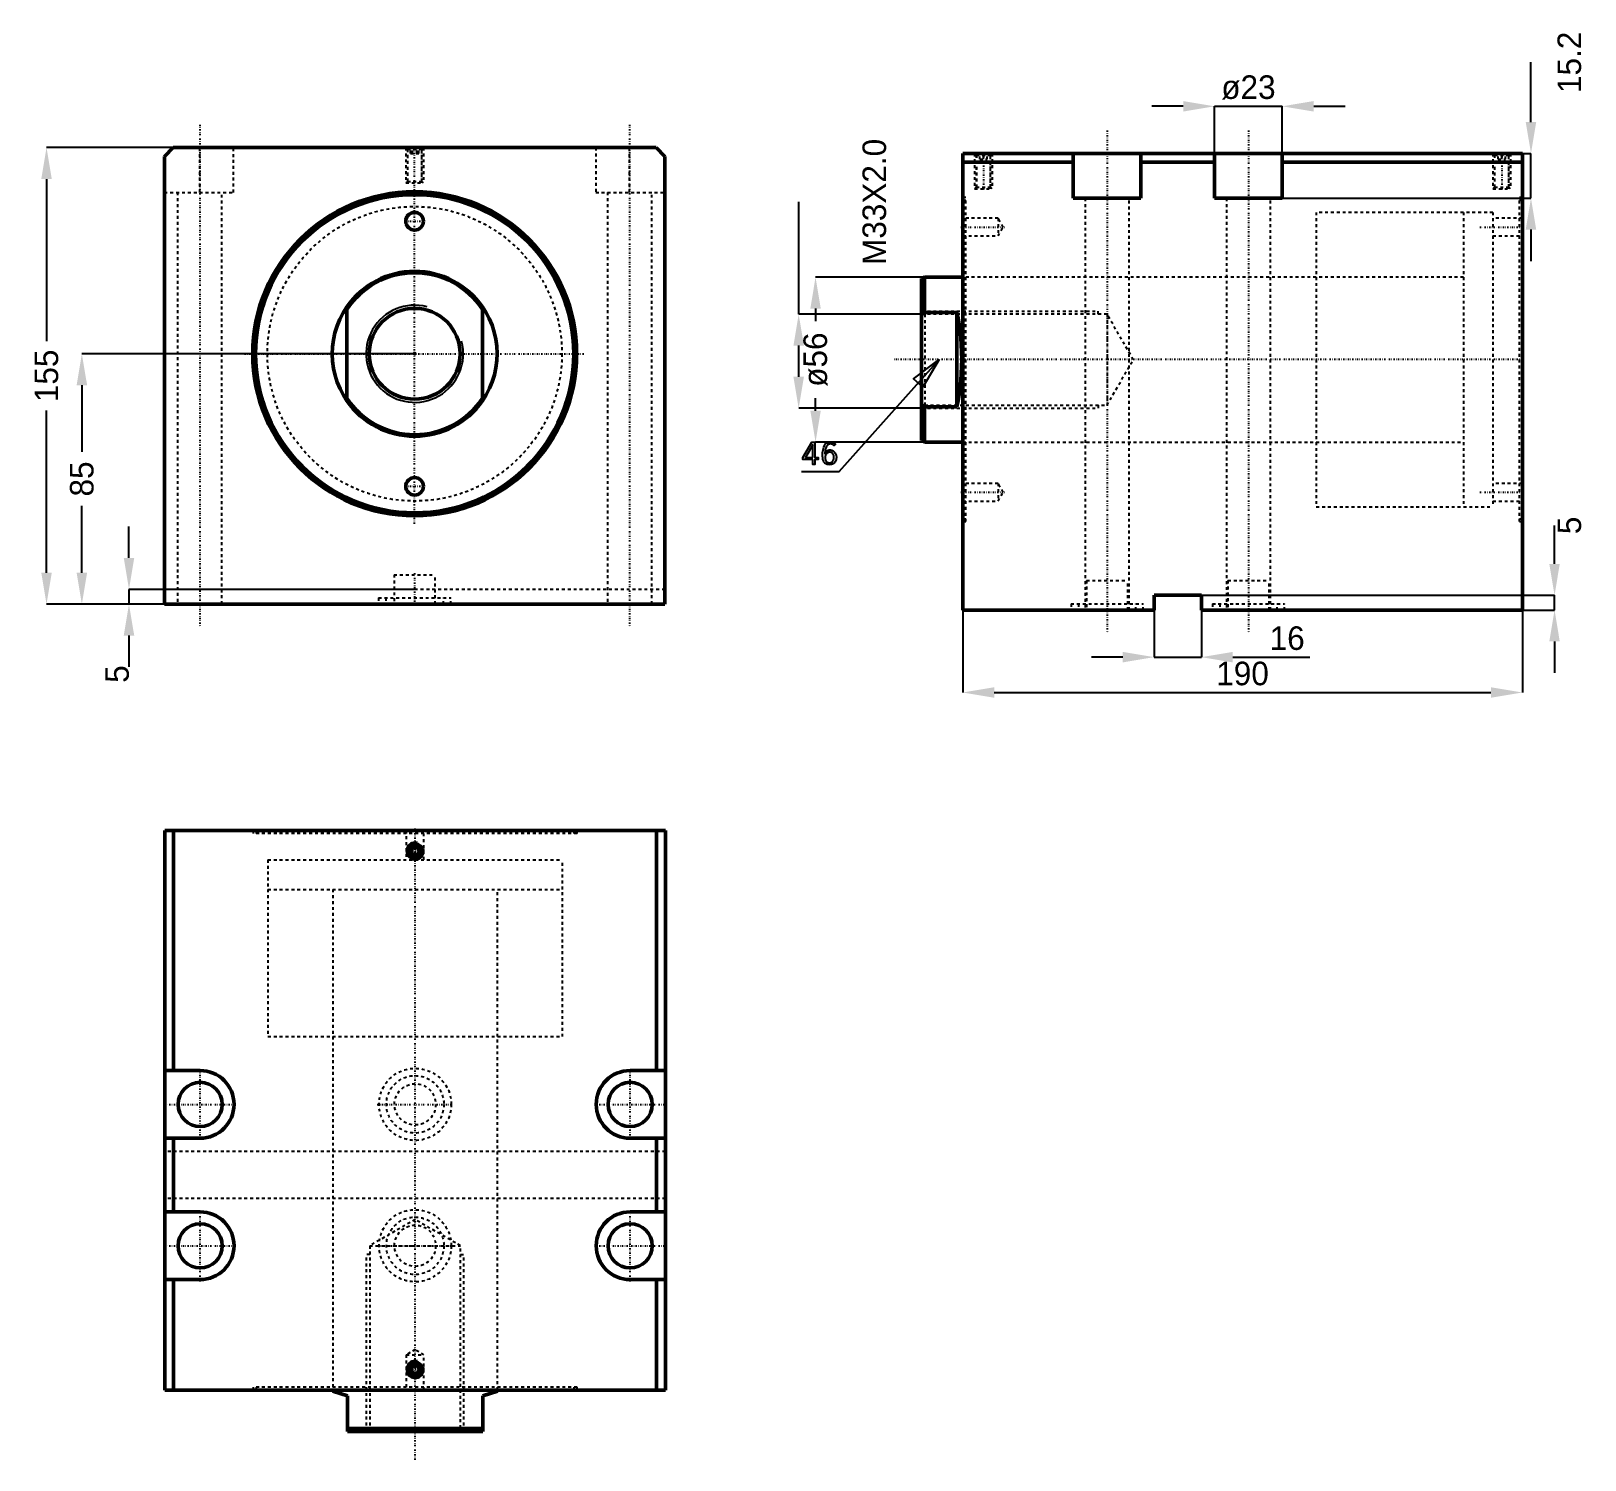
# Model space of a CAD drawing. Header units: millimetres. Extents: x -130 to 397, y -376 to 110.
import ezdxf

# ---------------------------------------------------------------- set-up
doc = ezdxf.new("R2010")
doc.units = ezdxf.units.MM
doc.linetypes.add('Center', pattern=[1.5, 0.45, -0.5, 0.05, -0.5])
doc.linetypes.add('Dashed', pattern=[2, 1, -1])
for name, color, linetype, lineweight in [('2d ConnectionPoints', 7, 'Continuous', 50), ('AM_0', 7, 'Continuous', 50), ('AM_5', 3, 'Continuous', 25), ('AM_7', 7, 'Center', 25), ('AM_9', 6, 'Dashed', 25)]:
    doc.layers.add(name, color=color, linetype=linetype, lineweight=lineweight)
doc.dimstyles.new('ISO-25', dxfattribs={"dimtxt": 2.5, "dimasz": 2.5, "dimexe": 1.25, "dimexo": 0.625, "dimtad": 1, "dimtxsty": 'Standard', "dimcen": 2.5, "dimadec": 0, "dimazin": 0, "dimtfac": 1, "dimtmove": 0, "dimatfit": 3, "dimfxl": 0, "dimarcsym": 0})

# ---------------------------------------------------------------- blocks, each defined once
blk = doc.blocks.new('1_JECX_MF_INLA_100_50_0_rod__0_in_JECX_MF_160_INLA_100_50_0__0')
at = {"layer": 'AM_0'}
for p, q in [((-23, -15.97), (-23, 15.97)), ((23, 15.97), (23, -15.97))]:
    blk.add_line(p, q, dxfattribs=at)
for points in [[(-23, 15.97), (-24.3, 13.9), (-25.42, 11.73), (-26.35, 9.47), (-27.07, 7.14), (-27.59, 4.75), (-27.9, 2.33), (-28, -0.11), (-27.88, -2.55), (-27.56, -4.97), (-27.02, -7.35), (-26.27, -9.68), (-25.33, -11.93), (-24.19, -14.1), (-23, -15.97)], [(23, -15.97), (24.3, -13.9), (25.42, -11.73), (26.35, -9.47), (27.07, -7.14), (27.59, -4.75), (27.9, -2.33), (28, 0.11), (27.88, 2.55), (27.56, 4.97), (27.02, 7.35), (26.27, 9.68), (25.33, 11.93), (24.19, 14.1), (23, 15.97)]]:
    blk.add_lwpolyline(points, dxfattribs=at)
blk.add_circle((0, 0), 15.42, dxfattribs=at)
for radius, start, end in [(28, 34.7719, 145.2281), (27.5, 33.2419, 146.7581), (27.5, 213.2419, 326.7581), (28, 214.7719, 325.2281)]:
    blk.add_arc((0, 0), radius, start, end, dxfattribs=at)
at = {"layer": 'AM_5'}
blk.add_arc((0, 0), 16.5, 75, 15, dxfattribs=at)
blk = doc.blocks.new('2_JECX_MF_EXLA_100_50_0_body__0_in_JECX_MF_160_INLA_100_50_0__0')
at = {"layer": 'AM_0'}
for p, q in [((-82, 70), (-85, 67)), ((82, 70), (-82, 70)), ((85, 67), (82, 70)), ((-85, 67), (-85, -85)), ((85, -85), (85, 67)), ((-85, -85), (85, -85))]:
    blk.add_line(p, q, dxfattribs=at)
for centre, radius in [((0, 0), 55), ((0, 0), 54), ((0, 45), 3), ((0, -45), 3)]:
    blk.add_circle(centre, radius, dxfattribs=at)
at = {"layer": 'AM_5', "linetype": 'Dashed'}
for p, q in [((-3, 70), (-3, 58)), ((3, 70), (3, 58))]:
    blk.add_line(p, q, dxfattribs=at)
at = {"layer": 'AM_7'}
for p, q in [((-73, 77.75), (-73, -92.75)), ((73, 77.75), (73, -92.75)), ((0, -57.75), (0, 70.6)), ((-3.15, 45), (3.15, 45)), ((-57.75, 0), (57.75, 0)), ((-3.15, -45), (3.15, -45)), ((0, -74.5), (0, -85.5))]:
    blk.add_line(p, q, dxfattribs=at)
at = {"layer": 'AM_9'}
for p, q in [((-73, 54.8), (-73, 70)), ((-61.5, 54.8), (-61.5, 70)), ((-3, 70), (-2.46, 69.46)), ((-2.46, 69.46), (-2.46, 58.54)), ((-2.46, 69.46), (2.46, 69.46)), ((-1.9, 70), (-2.4, 69.5)), ((-2.4, 69.5), (-2.4, 58)), ((-2.4, 69.5), (2.4, 69.5)), ((-1.44, 68), (-1.44, 70)), ((-0.72, 68), (-0.72, 70)), ((0.72, 68), (0.72, 70)), ((1.44, 68), (1.44, 70)), ((2.4, 69.5), (1.9, 70)), ((2.4, 58), (2.4, 69.5)), ((2.46, 69.46), (3, 70)), ((2.46, 58.54), (2.46, 69.46)), ((61.5, 70), (61.5, 54.8)), ((73, 54.8), (73, 70)), ((-1.44, 68), (1.44, 68)), ((-2.46, 58.54), (-3, 58)), ((-2.46, 58.54), (2.46, 58.54)), ((3, 58), (2.46, 58.54)), ((-85, 54.8), (-61.5, 54.8)), ((-80.5, 54.8), (-80.5, -85)), ((-65.5, -85), (-65.5, 54.8)), ((-3, 58), (3, 58)), ((61.5, 54.8), (85, 54.8)), ((65.5, 54.8), (65.5, -85)), ((80.5, -85), (80.5, 54.8)), ((-7, -75), (7, -75)), ((-7, -75), (-7, -85)), ((7, -85), (7, -75)), ((85, -80), (-85, -80)), ((-12.25, -82.9), (12.25, -82.9)), ((-12.25, -82.9), (-12.25, -85)), ((-9.75, -82.9), (-9.75, -85)), ((9.75, -85), (9.75, -82.9)), ((12.25, -85), (12.25, -82.9))]:
    blk.add_line(p, q, dxfattribs=at)
blk.add_circle((0, 0), 50, dxfattribs=at)
blk = doc.blocks.new('*D3')
at = {"layer": 'AM_5', "color": 0, "lineweight": -2}
for p, q in [((-82, 70), (-125, 70)), ((-125, 59.33), (-125, 4.31)), ((-125, -74.33), (-125, -19.31)), ((-85, -85), (-125, -85))]:
    blk.add_line(p, q, dxfattribs=at)
at = {"layer": 'AM_5', "color": 0}
for points in [[(-123.22, 59.33), (-126.78, 59.33), (-125, 70)], [(-126.78, -74.33), (-123.22, -74.33), (-125, -85)]]:
    blk.add_solid(points, dxfattribs=at)
at = {"layer": 'Defpoints', "color": 0}
for p in [(-82, 70), (-125, -85), (-85, -85)]:
    blk.add_point(p, dxfattribs=at)
at = {"layer": 'AM_5', "color": 0, "insert": (-125, -7.5), "char_height": 8, "attachment_point": 5, "rotation": 90}
blk.add_mtext('155', dxfattribs=at)
blk = doc.blocks.new('*D4')
at = {"layer": 'AM_5', "color": 0, "lineweight": -2}
for p, q in [((0, 0), (-113, 0)), ((-113, -10.67), (-113, -33.34)), ((-113, -74.33), (-113, -51.66)), ((-85, -85), (-113, -85))]:
    blk.add_line(p, q, dxfattribs=at)
at = {"layer": 'AM_5', "color": 0}
for points in [[(-111.22, -10.67), (-114.78, -10.67), (-113, 0)], [(-114.78, -74.33), (-111.22, -74.33), (-113, -85)]]:
    blk.add_solid(points, dxfattribs=at)
at = {"layer": 'Defpoints', "color": 0}
for p in [(0, 0), (-113, -85), (-85, -85)]:
    blk.add_point(p, dxfattribs=at)
at = {"layer": 'AM_5', "color": 0, "insert": (-113, -42.5), "char_height": 8, "attachment_point": 5, "rotation": 90}
blk.add_mtext('85', dxfattribs=at)
blk = doc.blocks.new('*D5')
at = {"layer": 'AM_5', "color": 0, "lineweight": -2}
for p, q in [((-97, -69.33), (-97, -58.67)), ((0, -80), (-97, -80)), ((-97, -80), (-97, -85)), ((-85, -85), (-97, -85)), ((-97, -95.67), (-97, -106.33))]:
    blk.add_line(p, q, dxfattribs=at)
at = {"layer": 'AM_5', "color": 0}
for points in [[(-98.78, -69.33), (-95.22, -69.33), (-97, -80)], [(-95.22, -95.67), (-98.78, -95.67), (-97, -85)]]:
    blk.add_solid(points, dxfattribs=at)
at = {"layer": 'Defpoints', "color": 0}
for p in [(0, -80), (-97, -85), (-85, -85)]:
    blk.add_point(p, dxfattribs=at)
at = {"layer": 'AM_5', "color": 0, "insert": (-101, -108.73), "char_height": 8, "attachment_point": 5, "rotation": 90}
blk.add_mtext('5', dxfattribs=at)
blk = doc.blocks.new('1_JECX_MF_INLA_100_50_0_rod__0_in_JECX_MF_160_INLA_100_50_0__4')
at = {"layer": 'AM_0'}
for p, q in [((-28, 0), (-28, -0.38)), ((28, -0.38), (28, 0)), ((-23, -2), (-28, -0.38)), ((-23, -14), (-23, -2)), ((28, -0.38), (23, -2)), ((23, -2), (23, -14)), ((-23, -13), (23, -13)), ((-23, -14), (23, -14))]:
    blk.add_line(p, q, dxfattribs=at)
at = {"layer": 'AM_5', "linetype": 'Dashed'}
for p, q in [((-16.5, -14), (-16.5, 46)), ((-15.42, 46), (-16.5, 46)), ((15.42, 46), (16.5, 46)), ((16.5, -14), (16.5, 46))]:
    blk.add_line(p, q, dxfattribs=at)
at = {"layer": 'AM_9'}
for p, q in [((-50, 180), (50, 180)), ((-50, 180), (-50, 170)), ((50, 170), (50, 180)), ((-50, 170), (50, 170)), ((-28, 170), (-28, 0)), ((28, 0), (28, 170)), ((0, 57.9), (-15.42, 49)), ((15.42, 49), (0, 57.9)), ((-15.42, 49), (15.42, 49)), ((-15.42, 49), (-15.42, -12.92)), ((15.42, -12.92), (15.42, 49)), ((-15.42, -12.92), (-16.5, -14)), ((-15.42, -12.92), (15.42, -12.92)), ((16.5, -14), (15.42, -12.92))]:
    blk.add_line(p, q, dxfattribs=at)
blk = doc.blocks.new('2_JECX_MF_EXLA_100_50_0_body__0_in_JECX_MF_160_INLA_100_50_0__4')
at = {"layer": 'AM_0'}
for p, q in [((-85, 190), (-85, 0)), ((85, 190), (-85, 190)), ((-82, 190), (-82, 108.5)), ((82, 190), (82, 108.5)), ((85, 190), (85, 0)), ((-0.72, 184.25), (-1.44, 183)), ((-1.44, 183), (-0.72, 181.75)), ((0.72, 184.25), (-0.72, 184.25)), ((-0.72, 181.75), (0.72, 181.75)), ((1.44, 183), (0.72, 184.25)), ((0.72, 181.75), (1.44, 183)), ((-73, 108.5), (-85, 108.5)), ((85, 108.5), (73, 108.5)), ((-85, 85.5), (-73, 85.5)), ((-82, 85.5), (-82, 60.5)), ((73, 85.5), (85, 85.5)), ((82, 85.5), (82, 60.5)), ((-73, 60.5), (-85, 60.5)), ((85, 60.5), (73, 60.5)), ((-85, 37.5), (-73, 37.5)), ((-82, 37.5), (-82, 0)), ((73, 37.5), (85, 37.5)), ((82, 37.5), (82, 0)), ((-0.72, 8.25), (-1.44, 7)), ((-1.44, 7), (-0.72, 5.75)), ((0.72, 8.25), (-0.72, 8.25)), ((-0.72, 5.75), (0.72, 5.75)), ((1.44, 7), (0.72, 8.25)), ((0.72, 5.75), (1.44, 7)), ((85, 0), (-85, 0))]:
    blk.add_line(p, q, dxfattribs=at)
for centre, radius in [((0, 183), 2.46), ((0, 183), 2.4), ((0, 183), 1.9), ((-73, 97), 7.5), ((73, 97), 7.5), ((-73, 49), 7.5), ((73, 49), 7.5), ((0, 7), 2.46), ((0, 7), 2.4), ((0, 7), 1.9)]:
    blk.add_circle(centre, radius, dxfattribs=at)
for centre, start, end in [((-73, 97), 270, 90), ((73, 97), 90, 270), ((-73, 49), 270, 90), ((73, 49), 90, 270)]:
    blk.add_arc(centre, 11.5, start, end, dxfattribs=at)
at = {"layer": 'AM_5'}
for centre in [(0, 183), (0, 7)]:
    blk.add_arc(centre, 3, 75, 15, dxfattribs=at)
at = {"layer": 'AM_7'}
for p, q in [((0, -23.7), (0, 190.69)), ((-3.15, 183), (3.15, 183)), ((-73, 84.93), (-73, 109.08)), ((73, 84.93), (73, 109.08)), ((-85.08, 97), (-60.93, 97)), ((-12.86, 97), (12.86, 97)), ((60.92, 97), (85.07, 97)), ((-73, 36.92), (-73, 61.08)), ((73, 36.92), (73, 61.08)), ((-85.08, 49), (-60.93, 49)), ((-12.86, 49), (12.86, 49)), ((60.92, 49), (85.07, 49)), ((-3.15, 7), (3.15, 7))]:
    blk.add_line(p, q, dxfattribs=at)
at = {"layer": 'AM_9'}
for p, q in [((-55, 190), (-55, 189)), ((-54, 190), (-54, 189)), ((-3, 190), (-3, 180)), ((3, 180), (3, 190)), ((54, 189), (54, 190)), ((55, 189), (55, 190)), ((55, 189), (-55, 189)), ((-50, 180), (50, 180)), ((-50, 180), (-50, 120)), ((50, 120), (50, 180)), ((-50, 120), (50, 120)), ((-28, 120), (-28, 0)), ((28, 0), (28, 120)), ((85, 81), (-85, 81)), ((85, 65), (-85, 65)), ((0, 13.73), (-3, 12)), ((-3, 12), (-3, 0)), ((-3, 12), (3, 12)), ((3, 12), (0, 13.73)), ((3, 0), (3, 12)), ((55, 1), (-55, 1)), ((-55, 1), (-55, 0)), ((-54, 1), (-54, 0)), ((54, 0), (54, 1)), ((55, 0), (55, 1))]:
    blk.add_line(p, q, dxfattribs=at)
for centre, radius in [((0, 97), 12.25), ((0, 97), 9.75), ((0, 97), 7), ((0, 49), 12.25), ((0, 49), 9.75), ((0, 49), 7)]:
    blk.add_circle(centre, radius, dxfattribs=at)
blk = doc.blocks.new('1_JECX_MF_INLA_100_50_0_rod__0_in_JECX_MF_160_INLA_100_50_0__2')
at = {"layer": 'AM_0'}
for p, q in [((-13, 28), (-14, 27.5)), ((-14, 27.5), (-14, -27.5)), ((0, 28), (-13, 28)), ((-13, 28), (-13, 15.97)), ((-13, 15.97), (-14, 15.07)), ((-2, 15.97), (-13, 15.97)), ((-2, 15.97), (-2, -15.97)), ((-14, -15.07), (-13, -15.97)), ((-13, -15.97), (-2, -15.97)), ((-13, -15.97), (-13, -28)), ((-14, -27.5), (-13, -28)), ((-13, -28), (0, -28))]:
    blk.add_line(p, q, dxfattribs=at)
blk.add_lwpolyline([(-2, -15.97), (-1.58, -13.9), (-1.21, -11.73), (-0.91, -9.47), (-0.68, -7.14), (-0.51, -4.75), (-0.41, -2.33), (-0.38, 0.11), (-0.41, 2.55), (-0.52, 4.97), (-0.69, 7.35), (-0.94, 9.68), (-1.24, 11.93), (-1.61, 14.1), (-2, 15.97)], dxfattribs=at)
at = {"layer": 'AM_5', "linetype": 'Dashed'}
for p, q in [((-14, 16.5), (46, 16.5)), ((46, 15.42), (46, 16.5)), ((46, -15.42), (46, -16.5)), ((-14, -16.5), (46, -16.5))]:
    blk.add_line(p, q, dxfattribs=at)
at = {"layer": 'AM_9'}
for p, q in [((170, 50), (170, -50)), ((180, 50), (170, 50)), ((180, 50), (180, -50)), ((170, 28), (0, 28)), ((-12.92, 15.42), (-14, 16.5)), ((49, 15.42), (-12.92, 15.42)), ((-12.92, 15.42), (-12.92, -15.42)), ((57.9, 0), (49, 15.42)), ((49, 15.42), (49, -15.42)), ((49, -15.42), (57.9, 0)), ((-14, -16.5), (-12.92, -15.42)), ((-12.92, -15.42), (49, -15.42)), ((0, -28), (170, -28)), ((170, -50), (180, -50))]:
    blk.add_line(p, q, dxfattribs=at)
blk = doc.blocks.new('2_JECX_MF_EXLA_100_50_0_body__0_in_JECX_MF_160_INLA_100_50_0__2')
at = {"layer": 'AM_0'}
for p, q in [((0, -85), (0, 70)), ((190, 70), (0, 70)), ((37.5, 54.8), (37.5, 70)), ((60.5, 54.8), (60.5, 70)), ((85.5, 54.8), (85.5, 70)), ((108.5, 54.8), (108.5, 70)), ((190, -85), (190, 70)), ((37.5, 67), (0, 67)), ((85.5, 67), (60.5, 67)), ((190, 67), (108.5, 67)), ((37.5, 54.8), (60.5, 54.8)), ((85.5, 54.8), (108.5, 54.8)), ((81, -80), (65, -80)), ((65, -80), (65, -85)), ((81, -85), (81, -80)), ((65, -85), (0, -85)), ((190, -85), (81, -85))]:
    blk.add_line(p, q, dxfattribs=at)
at = {"layer": 'AM_5', "linetype": 'Dashed'}
for p, q in [((4, 70), (4, 58)), ((10, 70), (10, 58)), ((180, 70), (180, 58)), ((186, 70), (186, 58))]:
    blk.add_line(p, q, dxfattribs=at)
at = {"layer": 'AM_7'}
for p, q in [((49, 77.75), (49, -92.75)), ((97, 77.75), (97, -92.75)), ((7, 70.6), (7, 57.4)), ((183, 70.6), (183, 57.4)), ((-0.69, 45), (14.42, 45)), ((175.58, 45), (190.69, 45)), ((190.05, 0), (-23.7, 0)), ((-0.69, -45), (14.42, -45)), ((175.58, -45), (190.69, -45))]:
    blk.add_line(p, q, dxfattribs=at)
at = {"layer": 'AM_9'}
for p, q in [((4, 70), (4.54, 69.46)), ((4.54, 69.46), (4.54, 58.54)), ((4.54, 69.46), (9.46, 69.46)), ((5.1, 70), (4.6, 69.5)), ((4.6, 69.5), (4.6, 58)), ((4.6, 69.5), (9.4, 69.5)), ((5.75, 68), (5.75, 70)), ((7, 68), (7, 70)), ((8.25, 68), (8.25, 70)), ((9.4, 69.5), (8.9, 70)), ((9.4, 58), (9.4, 69.5)), ((9.46, 69.46), (10, 70)), ((9.46, 58.54), (9.46, 69.46)), ((180, 70), (180.54, 69.46)), ((180.54, 69.46), (180.54, 58.54)), ((180.54, 69.46), (185.46, 69.46)), ((181.1, 70), (180.6, 69.5)), ((180.6, 69.5), (180.6, 58)), ((180.6, 69.5), (185.4, 69.5)), ((181.75, 68), (181.75, 70)), ((183, 68), (183, 70)), ((184.25, 68), (184.25, 70)), ((185.4, 69.5), (184.9, 70)), ((185.4, 58), (185.4, 69.5)), ((185.46, 69.46), (186, 70)), ((185.46, 58.54), (185.46, 69.46)), ((5.75, 68), (8.25, 68)), ((181.75, 68), (184.25, 68)), ((4.54, 58.54), (4, 58)), ((4.54, 58.54), (9.46, 58.54)), ((10, 58), (9.46, 58.54)), ((180.54, 58.54), (180, 58)), ((180.54, 58.54), (185.46, 58.54)), ((186, 58), (185.46, 58.54)), ((1, 55), (0, 55)), ((1, 54), (0, 54)), ((1, -55), (1, 55)), ((4, 58), (10, 58)), ((41.5, 54.8), (41.5, -85)), ((56.5, -85), (56.5, 54.8)), ((89.5, 54.8), (89.5, -85)), ((104.5, -85), (104.5, 54.8)), ((180, 58), (186, 58)), ((189, -55), (189, 55)), ((190, 55), (189, 55)), ((190, 54), (189, 54)), ((12, 48), (0, 48)), ((13.73, 45), (12, 48)), ((12, 48), (12, 42)), ((180, 50), (120, 50)), ((120, 50), (120, -50)), ((180, 50), (180, -50)), ((190, 48), (180, 48)), ((12, 42), (13.73, 45)), ((0, 42), (12, 42)), ((180, 42), (190, 42)), ((120, 28), (0, 28)), ((0, -28), (120, -28)), ((12, -42), (0, -42)), ((13.73, -45), (12, -42)), ((12, -42), (12, -48)), ((190, -42), (180, -42)), ((12, -48), (13.73, -45)), ((0, -48), (12, -48)), ((120, -50), (180, -50)), ((180, -48), (190, -48)), ((0, -54), (1, -54)), ((0, -55), (1, -55)), ((189, -54), (190, -54)), ((189, -55), (190, -55)), ((42, -75), (56, -75)), ((42, -75), (42, -85)), ((56, -85), (56, -75)), ((90, -75), (104, -75)), ((90, -75), (90, -85)), ((104, -85), (104, -75)), ((36.75, -82.9), (61.25, -82.9)), ((36.75, -82.9), (36.75, -85)), ((39.25, -82.9), (39.25, -85)), ((58.75, -85), (58.75, -82.9)), ((61.25, -85), (61.25, -82.9)), ((84.75, -82.9), (109.25, -82.9)), ((84.75, -82.9), (84.75, -85)), ((87.25, -82.9), (87.25, -85)), ((106.75, -85), (106.75, -82.9)), ((109.25, -85), (109.25, -82.9))]:
    blk.add_line(p, q, dxfattribs=at)
blk = doc.blocks.new('*D19')
at = {"layer": 'AM_5', "color": 0, "lineweight": -2}
for p, q in [((260.97, 84.01), (250.3, 84.01)), ((271.63, 68.01), (271.63, 84.01)), ((271.63, 84.01), (294.63, 84.01)), ((294.63, 68.01), (294.63, 84.01)), ((305.3, 84.01), (315.97, 84.01))]:
    blk.add_line(p, q, dxfattribs=at)
at = {"layer": 'AM_5', "color": 0}
for points in [[(260.97, 85.79), (260.97, 82.23), (271.63, 84.01)], [(305.3, 85.79), (305.3, 82.23), (294.63, 84.01)]]:
    blk.add_solid(points, dxfattribs=at)
at = {"layer": 'Defpoints', "color": 0}
for p in [(294.63, 84.01), (271.63, 68.01), (294.63, 68.01)]:
    blk.add_point(p, dxfattribs=at)
at = {"layer": 'AM_5', "color": 0, "insert": (283.13, 90.41), "char_height": 8, "attachment_point": 5}
blk.add_mtext('ø23', dxfattribs=at)
blk = doc.blocks.new('*D20')
at = {"layer": 'AM_5', "color": 0, "lineweight": -2}
for p, q in [((379.07, 78.68), (379.07, 98.94)), ((294.63, 68.01), (379.07, 68.01)), ((379.07, 52.81), (379.07, 68.01)), ((294.63, 52.81), (379.07, 52.81)), ((379.07, 42.14), (379.07, 31.48))]:
    blk.add_line(p, q, dxfattribs=at)
at = {"layer": 'AM_5', "color": 0}
for points in [[(377.29, 78.68), (380.84, 78.68), (379.07, 68.01)], [(377.29, 42.14), (380.84, 42.14), (379.07, 52.81)]]:
    blk.add_solid(points, dxfattribs=at)
at = {"layer": 'Defpoints', "color": 0}
for p in [(294.63, 68.01), (379.07, 68.01), (294.63, 52.81)]:
    blk.add_point(p, dxfattribs=at)
at = {"layer": 'AM_5', "color": 0, "insert": (392.13, 98.94), "char_height": 8, "attachment_point": 5, "rotation": 90}
blk.add_mtext('15.2', dxfattribs=at)
blk = doc.blocks.new('*D21')
at = {"layer": 'AM_5', "color": 0, "lineweight": -2}
for p, q in [((186.13, -86.99), (186.13, -114.99)), ((376.13, -86.99), (376.13, -114.99)), ((196.8, -114.99), (365.47, -114.99))]:
    blk.add_line(p, q, dxfattribs=at)
at = {"layer": 'AM_5', "color": 0}
for points in [[(196.8, -113.21), (196.8, -116.77), (186.13, -114.99)], [(365.47, -113.21), (365.47, -116.77), (376.13, -114.99)]]:
    blk.add_solid(points, dxfattribs=at)
at = {"layer": 'Defpoints', "color": 0}
for p in [(186.13, -86.99), (376.13, -86.99), (376.13, -114.99)]:
    blk.add_point(p, dxfattribs=at)
at = {"layer": 'AM_5', "color": 0, "insert": (281.13, -108.59), "char_height": 8, "attachment_point": 5}
blk.add_mtext('190', dxfattribs=at)
blk = doc.blocks.new('*D22')
at = {"layer": 'AM_5', "color": 0, "lineweight": -2}
for p, q in [((173.13, 26.01), (136.13, 26.01)), ((136.13, 15.34), (136.13, 11.08)), ((136.13, -19.32), (136.13, -15.06)), ((173.13, -29.99), (136.13, -29.99))]:
    blk.add_line(p, q, dxfattribs=at)
at = {"layer": 'AM_5', "color": 0}
for points in [[(134.36, 15.34), (137.91, 15.34), (136.13, 26.01)], [(134.36, -19.32), (137.91, -19.32), (136.13, -29.99)]]:
    blk.add_solid(points, dxfattribs=at)
at = {"layer": 'Defpoints', "color": 0}
for p in [(136.13, 26.01), (173.13, 26.01), (173.13, -29.99)]:
    blk.add_point(p, dxfattribs=at)
at = {"layer": 'AM_5', "color": 0, "insert": (136.13, -1.99), "char_height": 8, "attachment_point": 5, "rotation": 90}
blk.add_mtext('ø56', dxfattribs=at)
blk = doc.blocks.new('*D23')
at = {"layer": 'AM_5', "color": 0, "lineweight": -2}
for p, q in [((251.13, -81.99), (251.13, -102.99)), ((267.13, -86.99), (267.13, -102.99)), ((240.47, -102.99), (229.8, -102.99)), ((251.13, -102.99), (267.13, -102.99)), ((277.8, -102.99), (304.01, -102.99))]:
    blk.add_line(p, q, dxfattribs=at)
at = {"layer": 'AM_5', "color": 0}
for points in [[(240.47, -101.21), (240.47, -104.77), (251.13, -102.99)], [(277.8, -101.21), (277.8, -104.77), (267.13, -102.99)]]:
    blk.add_solid(points, dxfattribs=at)
at = {"layer": 'Defpoints', "color": 0}
for p in [(251.13, -81.99), (267.13, -86.99), (267.13, -102.99)]:
    blk.add_point(p, dxfattribs=at)
at = {"layer": 'AM_5', "color": 0, "insert": (296.28, -96.59), "char_height": 8, "attachment_point": 5}
blk.add_mtext('16', dxfattribs=at)
blk = doc.blocks.new('*D24')
at = {"layer": 'AM_5', "color": 0, "lineweight": -2}
for p, q in [((387.07, -71.32), (387.07, -58.26)), ((251.13, -81.99), (387.07, -81.99)), ((387.07, -86.99), (387.07, -81.99)), ((267.13, -86.99), (387.07, -86.99)), ((387.07, -97.66), (387.07, -108.32))]:
    blk.add_line(p, q, dxfattribs=at)
at = {"layer": 'AM_5', "color": 0}
for points in [[(385.29, -71.32), (388.84, -71.32), (387.07, -81.99)], [(385.29, -97.66), (388.84, -97.66), (387.07, -86.99)]]:
    blk.add_solid(points, dxfattribs=at)
at = {"layer": 'Defpoints', "color": 0}
for p in [(251.13, -81.99), (267.13, -86.99), (387.07, -86.99)]:
    blk.add_point(p, dxfattribs=at)
at = {"layer": 'AM_5', "color": 0, "insert": (392.13, -58.26), "char_height": 8, "attachment_point": 5, "rotation": 90}
blk.add_mtext('5', dxfattribs=at)
blk = doc.blocks.new('*D25')
at = {"layer": 'AM_5', "color": 0, "lineweight": -2}
for p, q in [((130.4, 13.43), (130.4, 51.56)), ((173.22, 13.43), (130.4, 13.43)), ((130.4, -7.82), (130.4, 2.76)), ((172.13, -18.49), (130.4, -18.49))]:
    blk.add_line(p, q, dxfattribs=at)
at = {"layer": 'AM_5', "color": 0}
for points in [[(128.62, 2.76), (132.18, 2.76), (130.4, 13.43)], [(128.62, -7.82), (132.18, -7.82), (130.4, -18.49)]]:
    blk.add_solid(points, dxfattribs=at)
at = {"layer": 'Defpoints', "color": 0}
for p in [(173.22, 13.43), (130.4, -18.49), (172.13, -18.49)]:
    blk.add_point(p, dxfattribs=at)
at = {"layer": 'AM_5', "color": 0, "insert": (156.13, 51.56), "char_height": 8, "attachment_point": 5, "rotation": 90}
blk.add_mtext('M33X2.0', dxfattribs=at)

msp = doc.modelspace()

# ---------------------------------------------------------------- linework, layer by layer
at = {"layer": '2d ConnectionPoints'}
for p in [(0, 0), (186.134, -1.989), (0.161, -351.815)]:
    msp.add_point(p, dxfattribs=at)
at = {"layer": 'AM_5'}
for p, q in [((144.134, -39.989), (178.134, -1.989)), ((131.334, -39.989), (144.134, -39.989))]:
    msp.add_line(p, q, dxfattribs=at)
for points in [[(178.134, -1.989), (172.611, -11.361), (169.431, -8.516), (178.134, -1.989)], [(135.213, -35.925), (131.843, -35.925), (131.843, -35.249), (134.911, -30.049), (135.941, -30.049), (135.941, -35.223), (137.064, -35.223), (137.064, -35.925), (135.941, -35.925), (135.941, -37.589), (135.213, -37.589), (135.213, -35.925)], [(135.223, -35.223), (135.223, -30.923), (132.738, -35.223), (135.223, -35.223)], [(140.88, -37.651), (140.88, -37.651), (140.527, -37.635), (140.059, -37.549), (140.059, -37.549), (139.662, -37.39), (139.437, -37.243), (139.437, -37.243), (139.24, -37.068), (138.994, -36.761), (138.994, -36.761), (138.805, -36.4), (138.711, -36.13), (138.711, -36.13), (138.638, -35.837), (138.559, -35.352), (138.559, -35.352), (138.517, -34.815), (138.508, -34.427), (138.508, -34.427), (138.534, -33.631), (138.665, -32.571), (138.665, -32.571), (138.909, -31.672), (139.135, -31.162), (139.135, -31.162), (139.414, -30.735), (139.942, -30.273), (139.942, -30.273), (140.599, -30.024), (141.108, -29.976), (141.108, -29.976), (141.354, -29.984), (141.69, -30.022), (141.69, -30.022), (141.987, -30.093), (142.164, -30.158), (142.164, -30.158), (142.328, -30.236), (142.558, -30.37), (142.558, -30.37), (142.768, -30.526), (142.897, -30.642), (142.325, -31.11), (142.325, -31.11), (142.251, -31.024), (142.119, -30.909), (142.119, -30.909), (141.962, -30.81), (141.844, -30.754), (141.844, -30.754), (141.716, -30.706), (141.506, -30.654), (141.506, -30.654), (141.274, -30.626), (141.108, -30.621), (141.108, -30.621), (140.846, -30.641), (140.497, -30.748), (140.497, -30.748), (140.202, -30.947), (140.035, -31.131), (140.035, -31.131), (139.889, -31.341), (139.708, -31.682), (139.708, -31.682), (139.57, -32.054), (139.502, -32.319), (139.502, -32.319), (139.447, -32.596), (139.378, -33.032), (139.378, -33.032), (139.325, -33.493), (139.299, -33.814), (139.299, -33.814), (139.415, -33.59), (139.611, -33.297), (139.611, -33.297), (139.835, -33.055), (139.998, -32.922), (139.998, -32.922), (140.173, -32.813), (140.456, -32.694), (140.456, -32.694), (140.765, -32.63), (140.984, -32.618), (140.984, -32.618), (141.242, -32.632), (141.605, -32.708), (141.605, -32.708), (141.94, -32.849), (142.148, -32.979), (142.148, -32.979), (142.341, -33.133), (142.595, -33.4), (142.595, -33.4), (142.807, -33.709), (142.926, -33.939), (142.926, -33.939), (143.024, -34.181), (143.131, -34.557), (143.131, -34.557), (143.188, -34.949), (143.199, -35.218), (143.199, -35.218), (143.187, -35.498), (143.124, -35.894), (143.124, -35.894), (143.007, -36.261), (142.9, -36.489), (142.9, -36.489), (142.771, -36.701), (142.543, -36.981), (142.543, -36.981), (142.273, -37.216), (142.07, -37.347), (142.07, -37.347), (141.853, -37.457), (141.508, -37.575), (141.508, -37.575), (141.139, -37.639), (140.88, -37.651)], [(140.89, -36.996), (140.89, -36.996), (141.078, -36.987), (141.337, -36.939), (141.337, -36.939), (141.569, -36.85), (141.709, -36.767), (141.709, -36.767), (141.837, -36.669), (142.003, -36.494), (142.003, -36.494), (142.141, -36.287), (142.216, -36.13), (142.216, -36.13), (142.278, -35.962), (142.345, -35.69), (142.345, -35.69), (142.381, -35.396), (142.388, -35.187), (142.388, -35.187), (142.381, -34.991), (142.347, -34.712), (142.347, -34.712), (142.284, -34.451), (142.226, -34.287), (142.226, -34.287), (142.156, -34.134), (142.025, -33.928), (142.025, -33.928), (141.865, -33.753), (141.743, -33.653), (141.743, -33.653), (141.608, -33.568), (141.384, -33.477), (141.384, -33.477), (141.134, -33.428), (140.952, -33.419), (140.952, -33.419), (140.764, -33.429), (140.501, -33.481), (140.501, -33.481), (140.26, -33.578), (140.113, -33.668), (140.113, -33.668), (139.977, -33.775), (139.797, -33.963), (139.797, -33.963), (139.648, -34.182), (139.564, -34.347), (139.564, -34.347), (139.495, -34.523), (139.42, -34.802), (139.42, -34.802), (139.379, -35.101), (139.372, -35.311), (139.372, -35.311), (139.379, -35.503), (139.416, -35.774), (139.416, -35.774), (139.485, -36.025), (139.548, -36.182), (139.548, -36.182), (139.626, -36.329), (139.766, -36.523), (139.766, -36.523), (139.936, -36.687), (140.066, -36.78), (140.066, -36.78), (140.208, -36.858), (140.442, -36.942), (140.442, -36.942), (140.702, -36.988), (140.89, -36.996)]]:
    msp.add_lwpolyline(points, dxfattribs=at)

# ---------------------------------------------------------------- block references
for name, p in [('2_JECX_MF_EXLA_100_50_0_body__0_in_JECX_MF_160_INLA_100_50_0__0', (0, 0)), ('2_JECX_MF_EXLA_100_50_0_body__0_in_JECX_MF_160_INLA_100_50_0__2', (186.134, -1.989)), ('1_JECX_MF_INLA_100_50_0_rod__0_in_JECX_MF_160_INLA_100_50_0__2', (186.134, -1.989)), ('1_JECX_MF_INLA_100_50_0_rod__0_in_JECX_MF_160_INLA_100_50_0__0', (0, 0)), ('2_JECX_MF_EXLA_100_50_0_body__0_in_JECX_MF_160_INLA_100_50_0__4', (0.161, -351.815)), ('1_JECX_MF_INLA_100_50_0_rod__0_in_JECX_MF_160_INLA_100_50_0__4', (0.161, -351.815))]:
    msp.add_blockref(name, p)

# ---------------------------------------------------------------- dimensions: what is measured, and where the dimension line sits
for base, p1, p2, text, picture, middle in [((379.067, 68.011), (294.634, 52.811), (294.634, 68.011), '15.2', '*D20', (392.134, 98.944)), ((-125, -85), (-82, 70), (-85, -85), '155', '*D3', (-125, -7.5)), ((130.4, -18.489), (173.216, 13.428), (172.134, -18.489), 'M33X2.0', '*D25', (156.134, 51.562)), ((136.134, 26.011), (173.134, -29.989), (173.134, 26.011), 'ø56', '*D22', (136.134, -1.989)), ((-113, -85), (0, 0), (-85, -85), '85', '*D4', (-113, -42.5)), ((387.067, -86.989), (251.134, -81.989), (267.134, -86.989), '5', '*D24', (392.134, -58.256)), ((-97, -85), (0, -80), (-85, -85), '5', '*D5', (-101, -108.733))]:
    dim = msp.add_linear_dim(base=base, p1=p1, p2=p2, angle=90, text=text, dimstyle='ISO-25', override={"dimtxt": 8, "dimasz": 10.666667, "dimexe": 0, "dimexo": 0, "dimgap": 2.4}, dxfattribs=at)
    dim.commit()
    dim.dimension.update_dxf_attribs({"geometry": picture, "text_midpoint": middle, "dimtype": 160, "text_rotation": 90})
for base, p1, p2, text, picture, middle in [((294.634, 84.011), (271.634, 68.011), (294.634, 68.011), 'ø23', '*D19', (283.134, 84.011)), ((267.134, -102.989), (251.134, -81.989), (267.134, -86.989), '16', '*D23', (296.28, -102.989)), ((376.134, -114.989), (186.134, -86.989), (376.134, -86.989), '190', '*D21', (281.134, -114.989))]:
    dim = msp.add_linear_dim(base=base, p1=p1, p2=p2, text=text, dimstyle='ISO-25', override={"dimtxt": 8, "dimasz": 10.666667, "dimexe": 0, "dimexo": 0, "dimgap": 2.4}, dxfattribs=at)
    dim.commit()
    dim.dimension.update_dxf_attribs({"geometry": picture, "text_midpoint": middle, "dimtype": 160})

doc.saveas('drawing.dxf')
